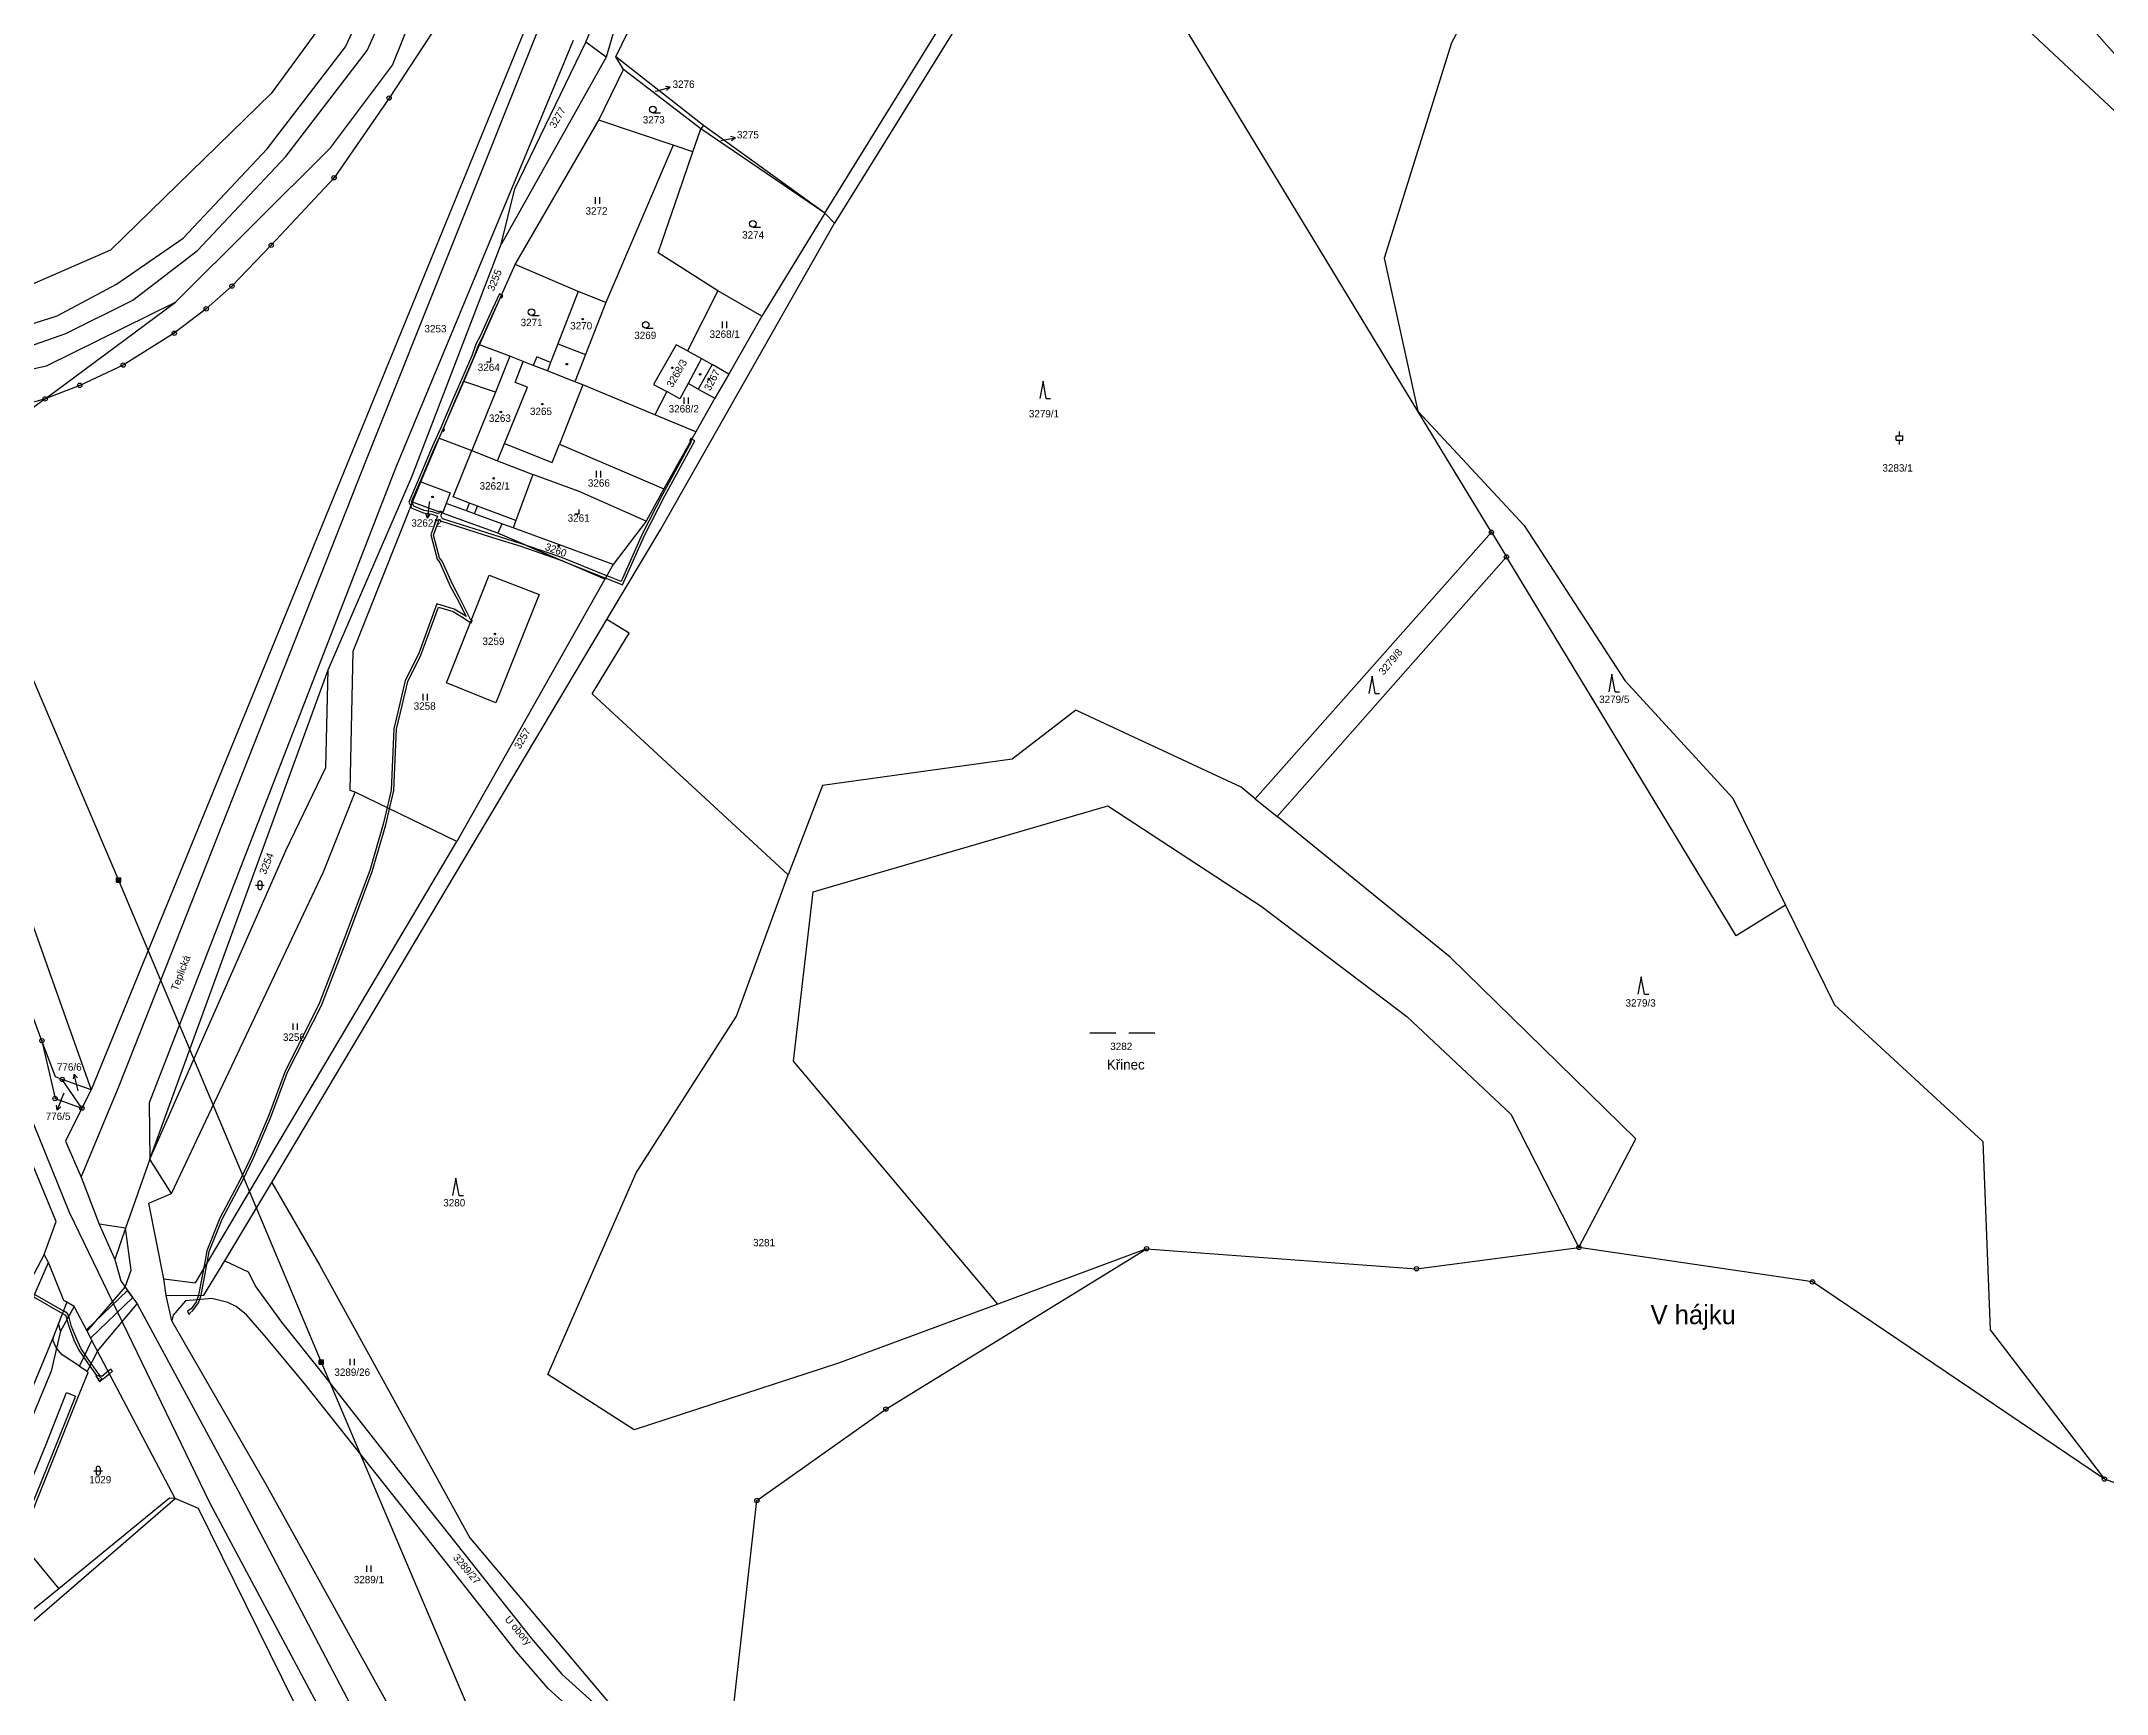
# Model space of a CAD drawing. Extents: x -784124 to -780570, y -980818 to -976926.
# Drawn here: x -781755.2 to -781279.8, y -978562.4 to -978182.1 of the extents above; entities that cross this region are included whole.
import ezdxf
from ezdxf.enums import TextEntityAlignment as Align

# ---------------------------------------------------------------- set-up
doc = ezdxf.new("R2010")
doc.units = 0
doc.header["$LTSCALE"] = 3.138375
doc.header["$MEASUREMENT"] = 0
doc.linetypes.add('0_051C', pattern=[0])
doc.linetypes.add('2_6_59_2', pattern=[0])
for name, color, linetype in [('1008', 1, 'CONTINUOUS'), ('1009', 1, 'CONTINUOUS'), ('1015', 1, 'CONTINUOUS'), ('1029', 1, 'CONTINUOUS'), ('105', 1, 'CONTINUOUS'), ('18', 1, 'CONTINUOUS'), ('21800', 1, 'CONTINUOUS'), ('21900', 1, 'CONTINUOUS'), ('21999', 1, 'CONTINUOUS'), ('23700', 1, 'CONTINUOUS'), ('304', 1, 'CONTINUOUS'), ('306', 1, 'CONTINUOUS'), ('308', 1, 'CONTINUOUS'), ('316', 1, 'CONTINUOUS'), ('318', 1, 'CONTINUOUS'), ('319', 1, 'CONTINUOUS'), ('402', 1, 'CONTINUOUS'), ('404', 1, 'CONTINUOUS'), ('50100', 1, 'CONTINUOUS'), ('602', 1, 'CONTINUOUS'), ('60502', 1, 'CONTINUOUS'), ('803', 1, 'CONTINUOUS')]:
    doc.layers.add(name, color=color, linetype=linetype)

# ---------------------------------------------------------------- blocks, each defined once
blk = doc.blocks.new('4_02$0')
at = {"layer": '404', "color": 255, "linetype": 'Continuous'}
blk.add_circle((-0.01, 0), 0.175, dxfattribs=at)
blk = doc.blocks.new('1029$1')
at = {"layer": '1029', "color": 6, "linetype": 'Continuous'}
for p, q in [((0, 3), (-0.5, 2)), ((0, 0), (0, 3)), ((0, 3), (0.5, 2))]:
    blk.add_line(p, q, dxfattribs=at)
blk = doc.blocks.new('3_16$5')
at = {"layer": '316', "color": 255, "linetype": 'Continuous'}
for p, q in [((-1, 1), (1, 1)), ((-0.5, 1.5), (-0.5, 0.5)), ((0.5, 0.5), (0.5, 1.5))]:
    blk.add_line(p, q, dxfattribs=at)
for centre, start, end in [((0, 1.5), 0, 180), ((0, 0.5), 180, 359.9879)]:
    blk.add_arc(centre, 0.5, start, end, dxfattribs=at)
blk = doc.blocks.new('3_06$4')
at = {"layer": '306', "color": 255, "linetype": 'Continuous'}
for p, q in [((-0.51, 0), (-0.51, 1.5)), ((0.49, 0), (0.49, 1.5))]:
    blk.add_line(p, q, dxfattribs=at)
blk = doc.blocks.new('3_19$9')
at = {"layer": '319', "color": 255, "linetype": 'Continuous'}
for p, q in [((-1, 0), (0, 0)), ((0, 0), (0, 1))]:
    blk.add_line(p, q, dxfattribs=at)
blk = doc.blocks.new('3_04$3')
at = {"layer": '304', "color": 255, "linetype": 'Continuous'}
blk.add_line((0.01, 0), (1.76, 0), dxfattribs=at)
blk.add_circle((0.01, 0.75), 0.75, dxfattribs=at)
blk = doc.blocks.new('3_08$6')
at = {"layer": '308', "color": 255, "linetype": 'Continuous'}
for p, q in [((0, 4), (-0.75, 0)), ((0.75, 0), (0, 4)), ((0.75, 0), (1.75, 0))]:
    blk.add_line(p, q, dxfattribs=at)
blk = doc.blocks.new('8_03$8')
at = {"layer": '803', "color": 255, "linetype": 'Continuous'}
for p, q in [((-7.49, 0), (-1.49, 0)), ((1.51, 0), (7.51, 0))]:
    blk.add_line(p, q, dxfattribs=at)
blk = doc.blocks.new('1_05$19')
at = {"layer": '105', "color": 3, "linetype": 'Continuous'}
for radius in [0.5, 0.0303]:
    blk.add_circle((0, 0), radius, dxfattribs=at)
blk = doc.blocks.new('6_02$22')
at = {"layer": '602', "color": 255, "linetype": 'Continuous'}
for p, q in [((-0.5, 0.5), (0.5, 0.5)), ((-0.5, -0.5), (-0.5, 0.5)), ((-0.5, 0.3), (0.5, 0.3)), ((-0.5, 0.1), (0.5, 0.1)), ((-0.3, -0.5), (-0.3, 0.5)), ((-0.1, -0.5), (-0.1, 0.5)), ((0.1, -0.5), (0.1, 0.5)), ((0.3, -0.5), (0.3, 0.5)), ((0.5, -0.5), (0.5, 0.5)), ((-0.5, -0.1), (0.5, -0.1)), ((-0.5, -0.3), (0.5, -0.3)), ((-0.5, -0.5), (0.5, -0.5))]:
    blk.add_line(p, q, dxfattribs=at)
blk = doc.blocks.new('3_18$24')
at = {"layer": '318', "color": 255, "linetype": 'Continuous'}
for p, q in [((-0.75, 2), (0.75, 2)), ((-0.75, 1), (-0.75, 2)), ((-0.75, 1), (0.75, 1)), ((0, 2), (0, 3)), ((0, 0), (0, 1)), ((0.75, 1), (0.75, 2))]:
    blk.add_line(p, q, dxfattribs=at)

msp = doc.modelspace()

# ---------------------------------------------------------------- linework, layer by layer
at = {"layer": '1029', "color": 255, "linetype": 'Continuous'}
for p, q in [((-781613.85, -978193.57), (-781613.31, -978193.43)), ((-781598.71, -978204.92), (-781598.33, -978204.85)), ((-781665.82, -978287.97), (-781665.93, -978288.87)), ((-781749.96, -978424.21), (-781750.41, -978425.29)), ((-781746.67, -978423.66), (-781746.89, -978422.74))]:
    msp.add_line(p, q, dxfattribs=at)
at = {"layer": '21800', "color": 255, "linetype": 'Continuous'}
for p, q in [((-781685.15, -978183.33), (-781674.99, -978161.66)), ((-781680.16, -978184.17), (-781670.47, -978162.82)), ((-781680.17, -978277.97), (-781641.02, -978180.06)), ((-781632.75, -978181.85), (-781673.61, -978280.28)), ((-781703.18, -978206.82), (-781685.15, -978183.33)), ((-781698.86, -978208.57), (-781680.16, -978184.17)), ((-781722.48, -978227.36), (-781703.18, -978206.82)), ((-781719.22, -978230.25), (-781698.86, -978208.57)), ((-781737.83, -978237.99), (-781722.48, -978227.36)), ((-781734.09, -978241.65), (-781719.22, -978230.25)), ((-781751.51, -978245.22), (-781737.83, -978237.99)), ((-781749.52, -978249.3), (-781734.09, -978241.65)), ((-781767.83, -978250.4), (-781751.51, -978245.22)), ((-781766.13, -978255.14), (-781749.52, -978249.3)), ((-781636.26, -978251.68), (-781629.9, -978254.18)), ((-781637.92, -978255.98), (-781638.67, -978257.94)), ((-781603.16, -978255.08), (-781606.25, -978260.86)), ((-781650.58, -978262.81), (-781656.04, -978276.27)), ((-781630.49, -978261.17), (-781635.87, -978274.79)), ((-781737.2, -978422.49), (-781680.17, -978277.97)), ((-781660.37, -978286.94), (-781656.04, -978276.27)), ((-781673.61, -978280.28), (-781730.32, -978426.39)), ((-781656.62, -978288.34), (-781660.37, -978286.94)), ((-781657.32, -978290.16), (-781661.98, -978288.48)), ((-781657.32, -978290.16), (-781656.62, -978288.34)), ((-781655.43, -978290.84), (-781657.32, -978290.16)), ((-781654.75, -978289.04), (-781656.62, -978288.34)), ((-781655.43, -978290.84), (-781654.75, -978289.04)), ((-781649.12, -978293.1), (-781655.43, -978290.84)), ((-781645.92, -978292.35), (-781654.75, -978289.04)), ((-781745.97, -978443.49), (-781737.2, -978422.49)), ((-781730.32, -978426.39), (-781730.19, -978439.4)), ((-781735.81, -978455.24), (-781741.81, -978454.36)), ((-781734.45, -978464.91), (-781735.81, -978455.24)), ((-781735.83, -978468.84), (-781734.45, -978464.91)), ((-781744.62, -978478.98), (-781735.83, -978468.84)), ((-781742.22, -978483.54), (-781733.1, -978472.69)), ((-781750.77, -978478.95), (-781751.21, -978477.19)), ((-781752.45, -978481.19), (-781752.37, -978480.16)), ((-781751.74, -978482.77), (-781752.45, -978481.19)), ((-781746.33, -978487.05), (-781743.52, -978481.08)), ((-781751.66, -978482.87), (-781751.74, -978482.77)), ((-781750.33, -978484.43), (-781751.66, -978482.87)), ((-781746.33, -978487.05), (-781750.33, -978484.43)), ((-781746.33, -978487.05), (-781744.59, -978488.15)), ((-781754.14, -978505.17), (-781749.33, -978493.09)), ((-781747.3, -978493.94), (-781752.19, -978506.19)), ((-781749.33, -978493.09), (-781747.3, -978493.94)), ((-781759.3, -978517.92), (-781754.14, -978505.17)), ((-781752.19, -978506.19), (-781756.96, -978518.05)), ((-781769.23, -978556.29), (-781724.33, -978517.48))]:
    msp.add_line(p, q, dxfattribs=at)
at = {"layer": '21900', "color": 3, "linetype": 'Continuous'}
for p, q in [((-781629.84, -978182.27), (-781571.47, -978039.13)), ((-781625.17, -978185.7), (-781629.84, -978182.27)), ((-781621.13, -978188.55), (-781622.93, -978185.64)), ((-781602.76, -978201.44), (-781622.93, -978185.64)), ((-781626.86, -978200.25), (-781621.13, -978188.55)), ((-781603.37, -978202.23), (-781621.13, -978188.55)), ((-781646.08, -978233.44), (-781626.86, -978200.25)), ((-781609.72, -978205.96), (-781626.86, -978200.25)), ((-781602.76, -978201.44), (-781603.37, -978202.23)), ((-781574.79, -978221.6), (-781602.76, -978201.44)), ((-781609.72, -978205.96), (-781625.24, -978242.21)), ((-781605.18, -978207.48), (-781609.72, -978205.96)), ((-781605.18, -978207.48), (-781603.37, -978202.23)), ((-781574.79, -978221.6), (-781603.37, -978202.23)), ((-781574.79, -978221.6), (-781589.28, -978245.32)), ((-781572.58, -978223.92), (-781574.79, -978221.6)), ((-781631.62, -978239.68), (-781646.08, -978233.44)), ((-781625.24, -978242.21), (-781631.62, -978239.68)), ((-781599.42, -978239.49), (-781606.44, -978253.3)), ((-781589.28, -978245.32), (-781599.42, -978239.49)), ((-781754.3, -978264.37), (-781724.3, -978242.08)), ((-781589.28, -978245.32), (-781596.93, -978258.67)), ((-781657.9, -978260.34), (-781654.28, -978251.92)), ((-781647.3, -978254.53), (-781654.28, -978251.92)), ((-781606.44, -978253.3), (-781603.16, -978255.08)), ((-781644.25, -978255.73), (-781647.3, -978254.53)), ((-781641.91, -978256.66), (-781644.25, -978255.73)), ((-781600.74, -978256.47), (-781603.97, -978262.12)), ((-781603.16, -978255.08), (-781600.74, -978256.47)), ((-781596.93, -978258.67), (-781600.74, -978256.47)), ((-781596.93, -978258.67), (-781600.14, -978264.24)), ((-781746.32, -978261.25), (-781754.3, -978264.37)), ((-781663.55, -978273.41), (-781657.9, -978260.34)), ((-781611.21, -978262.7), (-781613.94, -978268.06)), ((-781603.97, -978262.12), (-781606.25, -978260.86)), ((-781603.97, -978262.12), (-781600.14, -978264.24)), ((-781754.3, -978264.37), (-781763.59, -978267.04)), ((-781604.51, -978271.99), (-781613.94, -978268.06)), ((-781600.14, -978264.24), (-781604.51, -978271.99)), ((-781604.51, -978271.99), (-781611.88, -978285.04)), ((-781667.76, -978283.43), (-781663.55, -978273.41)), ((-781650.13, -978278.6), (-781648.53, -978274.66)), ((-781650.13, -978278.6), (-781641.98, -978281.81)), ((-781669.73, -978288.12), (-781667.76, -978283.43)), ((-781611.88, -978285.04), (-781615.9, -978292.53)), ((-781662.8, -978290.64), (-781669.73, -978288.12)), ((-781650.08, -978295.27), (-781662.8, -978290.64)), ((-781615.9, -978292.53), (-781623.5, -978302.52)), ((-781421.38, -978295.06), (-781417.92, -978300.76)), ((-781625.42, -978305.88), (-781659.48, -978366.25)), ((-781623.5, -978302.52), (-781625.42, -978305.88)), ((-781702.13, -978444.77), (-781624.97, -978315.12)), ((-781730.19, -978439.4), (-781689.1, -978326.73)), ((-781659.48, -978366.25), (-781682.89, -978354.86)), ((-781475.72, -978356.45), (-781470.71, -978360.52)), ((-781745.79, -978427.63), (-781750.34, -978421.01)), ((-781743.67, -978423.43), (-781750.34, -978421.01)), ((-781743.67, -978423.43), (-781745.79, -978427.63)), ((-781725.16, -978447.27), (-781730.19, -978439.4)), ((-781712.95, -978462.79), (-781702.13, -978444.77)), ((-781754.51, -978461.3), (-781770.88, -978492.31)), ((-781767.33, -978494.88), (-781753.48, -978463.18)), ((-781753.48, -978463.18), (-781754.51, -978461.3)), ((-781500.76, -978460), (-781534.98, -978472.72)), ((-781726.42, -978470.73), (-781726.98, -978466.94)), ((-781747.6, -978473.32), (-781749.3, -978472.29)), ((-781725.12, -978476.62), (-781726.42, -978470.73)), ((-781724.78, -978475.31), (-781725.12, -978476.62)), ((-781742.22, -978483.54), (-781744.59, -978488.15)), ((-781724.33, -978517.48), (-781742.22, -978483.54))]:
    msp.add_line(p, q, dxfattribs=at)
for points in [[(-781676.34, -977995.34), (-781676.49, -978000.13), (-781679.9, -978140), (-781682.48, -978156.34), (-781690.9, -978178.6), (-781702.22, -978194.1), (-781739.26, -978230.13), (-781764.42, -978241.11), (-781788.65, -978245.9), (-781795.74, -978247.84)], [(-781484.4, -978004.09), (-781449.1, -978046.1), (-781437.29, -978046.75), (-781405.66, -978076.25), (-781342.14, -978137.97), (-781274.43, -978201.35), (-781210.19, -978272.61), (-781179.43, -978314.21), (-781166.11, -978324)], [(-781585.98, -978034.04), (-781608.72, -978092.3), (-781644.16, -978180.1), (-781693.19, -978299.94), (-781743.67, -978423.43)], [(-781563.54, -978040.92), (-781590.82, -978097.33), (-781618.56, -978163.19), (-781625.17, -978185.7)], [(-781622.93, -978185.64), (-781609.96, -978158.97), (-781586.13, -978098.84), (-781559.54, -978043.95)], [(-781651.68, -978081.63), (-781650.91, -978087.59), (-781651.32, -978129.27), (-781651.86, -978138.45), (-781652.69, -978144.6), (-781655.61, -978157.5), (-781659.42, -978168.64), (-781664.24, -978178.63), (-781675.12, -978195.14), (-781687.77, -978213.45), (-781702.23, -978229), (-781711.28, -978238.4), (-781717.19, -978243.64), (-781724.56, -978249.26), (-781736.31, -978256.59), (-781746.32, -978261.25)], [(-781421.8, -978098.67), (-781403.62, -978132.31), (-781430.6, -978182.42), (-781446.04, -978231.98), (-781438.31, -978267.17)], [(-781724.3, -978242.08), (-781688.61, -978206.57), (-781674.31, -978187.55), (-781665.25, -978164.98), (-781663.63, -978153.62)], [(-781649.33, -978228.72), (-781646.15, -978216.01), (-781629.84, -978182.27)], [(-781625.17, -978185.7), (-781649.21, -978228.71), (-781649.33, -978228.72)], [(-781599.42, -978239.49), (-781613.19, -978230.78), (-781611.47, -978225.85), (-781608.52, -978217.2), (-781605.18, -978207.48)], [(-781624.97, -978315.12), (-781612.59, -978294.32), (-781572.58, -978223.92)], [(-781689.1, -978326.73), (-781669.9, -978282.34), (-781649.33, -978228.72)], [(-781654.28, -978251.92), (-781649.2, -978240.46), (-781646.08, -978233.44)], [(-781631.62, -978239.68), (-781636.26, -978251.68), (-781637.92, -978255.98), (-781641.13, -978254.71), (-781641.91, -978256.66)], [(-781780.35, -978262.45), (-781753.97, -978256.74), (-781724.3, -978242.08)], [(-781625.24, -978242.21), (-781629.9, -978254.18), (-781632.35, -978260.44)], [(-781606.44, -978253.3), (-781609.05, -978251.89), (-781614.27, -978261.04), (-781611.21, -978262.7)], [(-781647.3, -978254.53), (-781650.58, -978262.81), (-781657.9, -978260.34)], [(-781648.53, -978274.66), (-781643.28, -978261.71), (-781646.12, -978260.6), (-781644.25, -978255.73)], [(-781632.35, -978260.44), (-781638.67, -978257.94), (-781641.91, -978256.66)], [(-781613.94, -978268.06), (-781630.49, -978261.17), (-781632.35, -978260.44)], [(-781606.25, -978260.86), (-781608.17, -978264.34), (-781611.21, -978262.7)], [(-781755.01, -978412.1), (-781763.02, -978390.47), (-781777.31, -978343.14), (-781785.84, -978312.65), (-781791.88, -978288.59), (-781793.24, -978266.67)], [(-781754.3, -978264.37), (-781763.8, -978271.42), (-781778.23, -978314.54), (-781763.63, -978367.17), (-781743.67, -978423.43)], [(-781438.31, -978267.17), (-781413.81, -978293.5), (-781390.65, -978329.19), (-781365.77, -978356.27), (-781353.69, -978380.87)], [(-781663.55, -978273.41), (-781656.04, -978276.27), (-781650.13, -978278.6)], [(-781648.53, -978274.66), (-781637.54, -978279.01), (-781635.87, -978274.79), (-781611.88, -978285.04)], [(-781641.98, -978281.81), (-781645.92, -978292.35), (-781646.55, -978294.03)], [(-781615.9, -978292.53), (-781631.36, -978285.66), (-781641.98, -978281.81)], [(-781667.76, -978283.43), (-781661.03, -978285.99), (-781661.98, -978288.48), (-781662.8, -978290.64)], [(-781682.89, -978354.86), (-781684.09, -978354.53), (-781683.38, -978322.43), (-781669.73, -978288.12)], [(-781646.55, -978294.03), (-781649.12, -978293.1), (-781650.08, -978295.27)], [(-781652.08, -978304.93), (-781640.55, -978309.37), (-781650.5, -978334.32), (-781661.88, -978329.75), (-781652.08, -978304.93)], [(-781730.19, -978439.4), (-781698.76, -978368.19), (-781689.68, -978349.2), (-781689.1, -978326.73)], [(-781475.72, -978356.45), (-781479, -978353.78), (-781517, -978336.03), (-781531.71, -978347.28), (-781575.32, -978353.37), (-781583.22, -978373.93)], [(-781725.16, -978447.27), (-781690.19, -978373.22), (-781682.89, -978354.86)], [(-781534.98, -978472.72), (-781582.05, -978416.81), (-781577.5, -978377.84), (-781509.64, -978358.03), (-781474.34, -978381.16), (-781440.84, -978406.55), (-781416.91, -978429.02), (-781401.22, -978459.69)], [(-781401.22, -978459.69), (-781388.11, -978434.69), (-781430.89, -978392.91), (-781470.71, -978360.52)], [(-781726.98, -978466.94), (-781719.66, -978467.81), (-781659.48, -978366.25)], [(-781534.98, -978472.72), (-781571.64, -978486.35), (-781618.71, -978501.64), (-781638.57, -978488.96), (-781618.23, -978442.54), (-781595.15, -978406.48), (-781583.22, -978373.93)], [(-781353.69, -978380.87), (-781342.41, -978403.85), (-781308.28, -978435.29), (-781306.61, -978478.63), (-781280.28, -978513.02)], [(-781755.01, -978412.1), (-781751.97, -978425.44), (-781745.79, -978427.63)], [(-781750.34, -978421.01), (-781751.92, -978420.44), (-781755.01, -978412.1)], [(-781745.79, -978427.63), (-781749.62, -978435.2), (-781745.97, -978443.49), (-781741.81, -978454.36), (-781738.25, -978462.5)], [(-781754.51, -978461.3), (-781751.77, -978453.7), (-781761.27, -978430.68), (-781763.94, -978431.24)], [(-781730.19, -978439.4), (-781735.81, -978455.24), (-781738.25, -978462.5)], [(-781726.98, -978466.94), (-781730.42, -978449.5), (-781725.16, -978447.27)], [(-781702.13, -978444.77), (-781691.06, -978463.87), (-781656.52, -978526.55), (-781624.01, -978565.14), (-781598.02, -978585.5)], [(-781749.3, -978472.29), (-781749.98, -978471.88), (-781753.48, -978463.18)], [(-781738.25, -978462.5), (-781736.87, -978467.37), (-781735.83, -978468.84), (-781733.1, -978472.69), (-781709.89, -978515.59), (-781678.35, -978575.66), (-781637.58, -978654.18), (-781614.17, -978703.31), (-781598.47, -978744.18), (-781583.05, -978793.12), (-781563.58, -978869.13), (-781552.34, -978888.47)], [(-781726.42, -978470.73), (-781717.71, -978470.71), (-781712.95, -978462.79)], [(-781712.95, -978462.79), (-781707.54, -978465.31), (-781705.75, -978468.74), (-781699.85, -978476.87), (-781690.42, -978488.73), (-781666.81, -978518.85), (-781642.43, -978549.64), (-781635.37, -978557.91), (-781624.24, -978567.94), (-781590.2, -978595.39), (-781567.6, -978615.73)], [(-781598.02, -978585.5), (-781590.43, -978517.94), (-781560.76, -978496.91), (-781500.76, -978460)], [(-781500.76, -978460), (-781438.62, -978464.59), (-781401.22, -978459.69)], [(-781280.28, -978513.02), (-781347.47, -978467.62), (-781401.22, -978459.69)], [(-781166.63, -978464.9), (-781158.62, -978506.63), (-781138.62, -978554.67), (-781149.87, -978569.34), (-781195.32, -978548.5), (-781238.78, -978528.11), (-781280.28, -978513.02)], [(-781749.3, -978472.29), (-781751.21, -978477.19), (-781752.37, -978480.16), (-781757.37, -978492.23), (-781766.94, -978514.71)], [(-781617, -978581.04), (-781616.46, -978580.09), (-781626.63, -978571.94), (-781638.52, -978561.25), (-781645.75, -978552.81), (-781670.41, -978521.47), (-781694.29, -978491.43), (-781703.31, -978480.52), (-781707.94, -978475.19), (-781710.31, -978473.29), (-781712.2, -978472.38), (-781715.89, -978471.45), (-781721.94, -978472.01), (-781724.78, -978475.31)], [(-781747.6, -978473.32), (-781750.77, -978478.95), (-781751.66, -978482.87), (-781752.86, -978488.21), (-781786.2, -978568.47), (-781788.46, -978572.94), (-781789.45, -978574.91), (-781790.65, -978577.9)], [(-781742.22, -978483.54), (-781743.52, -978481.08), (-781744.62, -978478.98), (-781747.6, -978473.32)], [(-781617.1, -978683.55), (-781630.7, -978654.52), (-781665.94, -978581.83), (-781703.36, -978514.25), (-781725.12, -978476.62)], [(-781744.59, -978488.15), (-781744.47, -978488.53), (-781746.38, -978493.2), (-781760.01, -978527.46), (-781751.09, -978538.25)], [(-781724.33, -978517.48), (-781725.61, -978517.44), (-781751.09, -978538.25)], [(-781658.32, -978646.37), (-781669.44, -978620.29), (-781718.94, -978519.81), (-781724.33, -978517.48)], [(-781751.09, -978538.25), (-781770.14, -978553.7), (-781774.27, -978562)]]:
    msp.add_lwpolyline(points, dxfattribs=at)
at = {"layer": '21999', "color": 3, "linetype": 'Continuous'}
for p, q in [((-781574.79, -978221.6), (-781479.68, -978067.53)), ((-781476.31, -978068.52), (-781572.58, -978223.92)), ((-781421.38, -978295.06), (-781438.31, -978267.17)), ((-781625.42, -978305.88), (-781650.08, -978295.27)), ((-781623.5, -978302.52), (-781646.55, -978294.03)), ((-781475.72, -978356.45), (-781421.38, -978295.06)), ((-781417.92, -978300.76), (-781470.71, -978360.52))]:
    msp.add_line(p, q, dxfattribs=at)
for points in [[(-781438.31, -978267.17), (-781509.88, -978149.19), (-781421.8, -978098.67)], [(-781353.69, -978380.87), (-781365.01, -978387.96), (-781417.92, -978300.76)], [(-781583.22, -978373.93), (-781628.34, -978332.23), (-781619.86, -978318.28), (-781624.97, -978315.12)]]:
    msp.add_lwpolyline(points, dxfattribs=at)
at = {"layer": '23700', "color": 255, "linetype": '0_051C'}
for points in [[(-781659.98, -978264.94), (-781655.52, -978254.66), (-781654.56, -978252.04), (-781653.5, -978250.06), (-781651.72, -978245.86), (-781649.44, -978241.01), (-781649.2, -978240.46), (-781649.72, -978240.21), (-781652.26, -978245.62), (-781654.04, -978249.8), (-781655.1, -978251.8), (-781656.08, -978254.44), (-781660.54, -978264.7), (-781661.76, -978267.61), (-781663.24, -978271.21), (-781665.21, -978275.41), (-781667.59, -978281.1), (-781670.57, -978288.12), (-781670.1, -978289.04), (-781669.8, -978288.3), (-781669.91, -978288.1), (-781667.03, -978281.34), (-781664.67, -978275.65), (-781662.81, -978271.71), (-781662.58, -978271.16), (-781661.2, -978267.85), (-781659.98, -978264.94)], [(-781649.2, -978240.46), (-781649.44, -978241.01), (-781649.18, -978241.13), (-781648.92, -978240.59), (-781649.2, -978240.46)], [(-781662.58, -978271.16), (-781662.81, -978271.71), (-781662.53, -978271.81), (-781662.34, -978271.24), (-781662.58, -978271.16)], [(-781624.96, -978305.08), (-781625.26, -978305.61), (-781624.6, -978305.87), (-781621.36, -978307.15), (-781616.28, -978295.8), (-781611.6, -978286.66), (-781604.76, -978274.04), (-781605.43, -978273.62), (-781605.72, -978274.14), (-781605.56, -978274.24), (-781612.14, -978286.38), (-781616.82, -978295.54), (-781621.68, -978306.39), (-781624.38, -978305.31), (-781624.96, -978305.08)], [(-781605.96, -978273.99), (-781605.72, -978274.14), (-781605.43, -978273.62), (-781605.64, -978273.48), (-781605.96, -978273.99)], [(-781674.99, -978358.7), (-781674.04, -978354.55), (-781673.42, -978340.38), (-781672.03, -978334.64), (-781670.82, -978329.4), (-781667.79, -978323.34), (-781663.72, -978312.32), (-781660.37, -978313.34), (-781658.35, -978314.53), (-781656.39, -978315.83), (-781656.22, -978315.95), (-781655.99, -978315.37), (-781656.16, -978315.26), (-781656.33, -978315.15), (-781658.92, -978310.11), (-781660.47, -978307.19), (-781662.92, -978301.72), (-781663.53, -978300.97), (-781664.86, -978295.71), (-781663.51, -978291.95), (-781663.26, -978292.47), (-781651.29, -978296.27), (-781644.8, -978298.29), (-781635.81, -978301.41), (-781643.51, -978298.1), (-781644.62, -978297.71), (-781651.11, -978295.69), (-781662.84, -978291.97), (-781663.21, -978291.18), (-781662.91, -978290.6), (-781663.48, -978290.39), (-781663.7, -978290.81), (-781665.1, -978290.34), (-781667.01, -978290.03), (-781669.42, -978289.03), (-781669.8, -978288.3), (-781670.1, -978289.04), (-781669.86, -978289.51), (-781667.17, -978290.61), (-781665.24, -978290.92), (-781663.94, -978291.36), (-781665.48, -978295.67), (-781664.07, -978301.25), (-781663.44, -978302.04), (-781661.01, -978307.45), (-781659.46, -978310.39), (-781657.35, -978314.47), (-781658.03, -978314.03), (-781660.13, -978312.78), (-781664.08, -978311.58), (-781668.35, -978323.1), (-781671.38, -978329.2), (-781672.61, -978334.5), (-781674.02, -978340.3), (-781674.64, -978354.47), (-781675.55, -978358.43), (-781674.99, -978358.7)], [(-781663.4, -978290.25), (-781663.48, -978290.39), (-781662.91, -978290.6), (-781662.83, -978290.46), (-781663.4, -978290.25)], [(-781643.51, -978298.1), (-781635.81, -978301.41), (-781625.26, -978305.61), (-781624.96, -978305.08), (-781635.6, -978300.83), (-781643.51, -978298.1)], [(-781720.24, -978474.2), (-781718.98, -978472.47), (-781718.38, -978470.71), (-781717.35, -978465.3), (-781716.97, -978463.27), (-781716.48, -978460.61), (-781713.56, -978453.19), (-781708.79, -978444.24), (-781706.27, -978438.9), (-781702.26, -978429.45), (-781698.47, -978419.36), (-781690.7, -978404.02), (-781685.01, -978389.26), (-781679, -978373.13), (-781675.85, -978362.45), (-781674.99, -978358.7), (-781675.55, -978358.43), (-781676.43, -978362.29), (-781679.56, -978372.95), (-781685.57, -978389.04), (-781691.24, -978403.78), (-781699.03, -978419.12), (-781702.82, -978429.23), (-781706.81, -978438.66), (-781709.33, -978443.98), (-781714.1, -978452.93), (-781717.06, -978460.45), (-781717.86, -978464.77), (-781717.93, -978465.18), (-781718.96, -978470.57), (-781719.01, -978470.71), (-781719.52, -978472.19), (-781720.68, -978473.8), (-781721.47, -978474.33), (-781721.16, -978475.04), (-781720.93, -978474.94), (-781720.97, -978474.84), (-781720.24, -978474.2)], [(-781758.75, -978469.34), (-781759.03, -978469.87), (-781756.93, -978471.08), (-781750.31, -978474.88), (-781749.61, -978475.28), (-781749.41, -978475.63), (-781749.25, -978476.25), (-781748.81, -978475.47), (-781749.17, -978474.84), (-781750.09, -978474.31), (-781756.69, -978470.52), (-781758.75, -978469.34)], [(-781734.12, -978471.25), (-781735.29, -978469.6), (-781744.77, -978478.69), (-781744.62, -978478.98), (-781743.8, -978480.54), (-781734.12, -978471.25)], [(-781741.04, -978490), (-781739.47, -978488.75), (-781739.76, -978488.21), (-781741.26, -978489.41), (-781741.67, -978489.16), (-781743.71, -978486.44), (-781746.01, -978483.04), (-781747.09, -978480.69), (-781748.19, -978477.87), (-781748.81, -978475.47), (-781749.25, -978476.25), (-781748.77, -978478.05), (-781747.65, -978480.93), (-781746.53, -978483.34), (-781744.02, -978487.05), (-781742.42, -978489.16), (-781742.62, -978489.31), (-781742.1, -978490.04), (-781741.9, -978489.89), (-781742.09, -978490.22), (-781741.67, -978490.64), (-781741.04, -978490)], [(-781742.53, -978489.44), (-781742.1, -978490.04), (-781741.82, -978490.44), (-781741.22, -978489.93), (-781741.98, -978489.16), (-781742.53, -978489.44)], [(-781739.76, -978488.21), (-781739.47, -978488.75), (-781738.78, -978488.2), (-781739.15, -978487.73), (-781739.76, -978488.21)]]:
    msp.add_lwpolyline(points, close=True, dxfattribs=at)
at = {"layer": '50100', "color": 255, "linetype": 'Continuous'}
for p, q in [((-781282.1, -978180.3), (-781239.04, -978228.85)), ((-781758.17, -978428.23), (-781748.78, -978451.56)), ((-781748.78, -978451.56), (-781716.37, -978518.56)), ((-781716.37, -978518.56), (-781684.46, -978578.32))]:
    msp.add_line(p, q, dxfattribs=at)
at = {"layer": '60502', "color": 255, "linetype": '2_6_59_2'}
for p, q in [((-781780.59, -978274.2), (-781737.38, -978375.14)), ((-781737.38, -978375.14), (-781690.73, -978486.1)), ((-781690.73, -978486.1), (-781648.63, -978585.08))]:
    msp.add_line(p, q, dxfattribs=at)

# ---------------------------------------------------------------- block references
at = {"layer": '1029', "color": 0, "linetype": 'ByBlock'}
for p, rotation in [((-781613.31, -978193.43), 285), ((-781598.33, -978204.85), 281), ((-781665.93, -978288.87), 173), ((-781746.89, -978422.74), 13), ((-781750.41, -978425.29), 158)]:
    msp.add_blockref('1029$1', p, dxfattribs=dict(at, rotation=rotation))
at = {"layer": '105', "color": 0, "linetype": 'ByBlock'}
for p in [(-781675.12, -978195.14), (-781687.77, -978213.45), (-781702.23, -978229), (-781711.28, -978238.4), (-781717.19, -978243.64), (-781724.56, -978249.26), (-781736.31, -978256.59), (-781746.32, -978261.25), (-781754.3, -978264.37), (-781421.38, -978295.06), (-781417.92, -978300.76), (-781755.01, -978412.1), (-781750.34, -978421.01), (-781751.97, -978425.44), (-781745.79, -978427.63), (-781500.76, -978460), (-781401.22, -978459.69), (-781438.62, -978464.59), (-781347.47, -978467.62), (-781560.76, -978496.91), (-781280.28, -978513.02), (-781590.43, -978517.94)]:
    msp.add_blockref('1_05$19', p, dxfattribs=at)
at = {"layer": '304', "color": 0, "linetype": 'ByBlock'}
for p in [(-781614.4, -978198.49), (-781591.37, -978224.81), (-781642.34, -978245.15), (-781616.05, -978248.09)]:
    msp.add_blockref('3_04$3', p, dxfattribs=at)
at = {"layer": '306', "color": 0, "linetype": 'ByBlock'}
for p in [(-781627.1, -978219.44), (-781597.83, -978248.06), (-781606.64, -978265.52), (-781626.84, -978282.44), (-781666.73, -978333.78), (-781696.67, -978409.62), (-781683.59, -978486.83), (-781679.74, -978534.39)]:
    msp.add_blockref('3_06$4', p, dxfattribs=at)
at = {"layer": '308', "color": 0, "linetype": 'ByBlock'}
for p in [(-781524.58, -978264.31), (-781448.85, -978332.2), (-781393.63, -978331.77), (-781386.89, -978401.38), (-781659.76, -978447.74)]:
    msp.add_blockref('3_08$6', p, dxfattribs=at)
at = {"layer": '316', "color": 0, "linetype": 'ByBlock'}
for p in [(-781704.84, -978377.33), (-781742.06, -978512.09)]:
    msp.add_blockref('3_16$5', p, dxfattribs=at)
at = {"layer": '318', "color": 0, "linetype": 'ByBlock'}
msp.add_blockref('3_18$24', (-781327.43, -978274.86), dxfattribs=at)
at = {"layer": '319', "color": 0, "linetype": 'ByBlock'}
for p in [(-781651.66, -978255.87), (-781631.33, -978290.83)]:
    msp.add_blockref('3_19$9', p, dxfattribs=at)
at = {"layer": '402', "color": 0, "linetype": 'ByBlock'}
for p in [(-781634.18, -978256.37), (-781603.49, -978258.73)]:
    msp.add_blockref('4_02$0', p, dxfattribs=at)
at = {"layer": '404', "color": 0, "linetype": 'ByBlock'}
for p in [(-781630.51, -978246.01), (-781609.92, -978257.22), (-781601.55, -978259.8), (-781649.38, -978267.39), (-781639.8, -978265.57), (-781651, -978282.65), (-781665.11, -978286.93), (-781636.06, -978298.22), (-781650.74, -978318.48)]:
    msp.add_blockref('4_02$0', p, dxfattribs=at)
at = {"layer": '602', "color": 0, "linetype": 'ByBlock'}
for p in [(-781737.38, -978375.14), (-781690.73, -978486.1)]:
    msp.add_blockref('6_02$22', p, dxfattribs=at)
at = {"layer": '803', "color": 0, "linetype": 'ByBlock'}
msp.add_blockref('8_03$8', (-781506.35, -978410.29), dxfattribs=at)

# ---------------------------------------------------------------- texts
at = {"layer": '1008', "color": 255, "linetype": 'Continuous'}
msp.add_text('Teplická', height=1.7, rotation=69, dxfattribs=at).set_placement((-781723.09, -978396.5), align=Align.MIDDLE_CENTER)
msp.add_text('U obory', height=1.7, rotation=311, dxfattribs=at).set_placement((-781646.38, -978548.73), align=Align.BOTTOM_CENTER)
at = {"layer": '1009', "color": 255, "linetype": 'Continuous'}
msp.add_text('V hájku', height=4.4, dxfattribs=at).set_placement((-781374.93, -978478.68), align=Align.BOTTOM_CENTER)
at = {"layer": '1015', "color": 255, "linetype": 'Continuous'}
msp.add_text('Křinec', height=2.3, dxfattribs=at).set_placement((-781505.54, -978419.44), align=Align.BOTTOM_CENTER)
at = {"layer": '18', "color": 255, "linetype": 'Continuous'}
for s, p in [('3276', (-781609.85, -978193.28)), ('3273', (-781616.72, -978201.48)), ('3275', (-781595.04, -978204.92)), ('3272', (-781629.89, -978222.47)), ('3274', (-781593.84, -978227.98)), ('3253', (-781666.95, -978249.57)), ('3271', (-781644.82, -978248.14)), ('3270', (-781633.41, -978248.9)), ('3269', (-781618.66, -978251.11)), ('3268/1', (-781601.33, -978250.83)), ('3264', (-781654.69, -978258.47)), ('3263', (-781652.13, -978270.17)), ('3265', (-781642.67, -978268.59)), ('3268/2', (-781610.76, -978268.01)), ('3279/1', (-781527.84, -978269.14)), ('3266', (-781629.34, -978285.09)), ('3283/1', (-781331.37, -978281.62)), ('3261', (-781634, -978293.15)), ('3259', (-781653.61, -978321.51)), ('3258', (-781669.44, -978336.43)), ('3279/5', (-781396.58, -978334.88)), ('3279/3', (-781390.51, -978404.77)), ('3256', (-781699.54, -978412.65)), ('3282', (-781509.11, -978414.77)), ('3280', (-781662.63, -978450.77)), ('3281', (-781591.33, -978459.94)), ('1029', (-781744.11, -978514.5)), ('3289/1', (-781683.23, -978537.51))]:
    msp.add_text(s, height=1.7, dxfattribs=at).set_placement(p, align=Align.BOTTOM_LEFT)
for s, rotation, p in [('3277', 60, (-781636.44, -978202.49)), ('3255', 68, (-781650.52, -978239.9)), ('3268/3', 60, (-781609.45, -978262.17)), ('3267', 62, (-781600.76, -978262.91)), ('3260', 340, (-781639.55, -978299.56)), ('3257', 60, (-781644.52, -978345.41)), ('3254', 68, (-781703.01, -978374.18))]:
    msp.add_text(s, height=1.7, rotation=rotation, dxfattribs=at).set_placement(p, align=Align.BOTTOM_LEFT)
for s, p in [('3262/1', (-781650.8, -978285.75)), ('3262/2', (-781666.5, -978294.29)), ('3289/26', (-781683.59, -978489.77))]:
    msp.add_text(s, height=1.7, dxfattribs=at).set_placement(p, align=Align.BOTTOM_CENTER)
for s, rotation, p in [('3279/8', 50, (-781443.56, -978325.74)), ('3289/27', 310, (-781658.26, -978534.6))]:
    msp.add_text(s, height=1.7, rotation=rotation, dxfattribs=at).set_placement(p, align=Align.BOTTOM_CENTER)
msp.add_text('776/6', height=1.7, dxfattribs=at).set_placement((-781745.87, -978419.52), align=Align.BOTTOM_RIGHT)
msp.add_text('776/5', height=1.7, dxfattribs=at).set_placement((-781748.46, -978428.67), align=Align.TOP_RIGHT)

doc.saveas('drawing.dxf')
